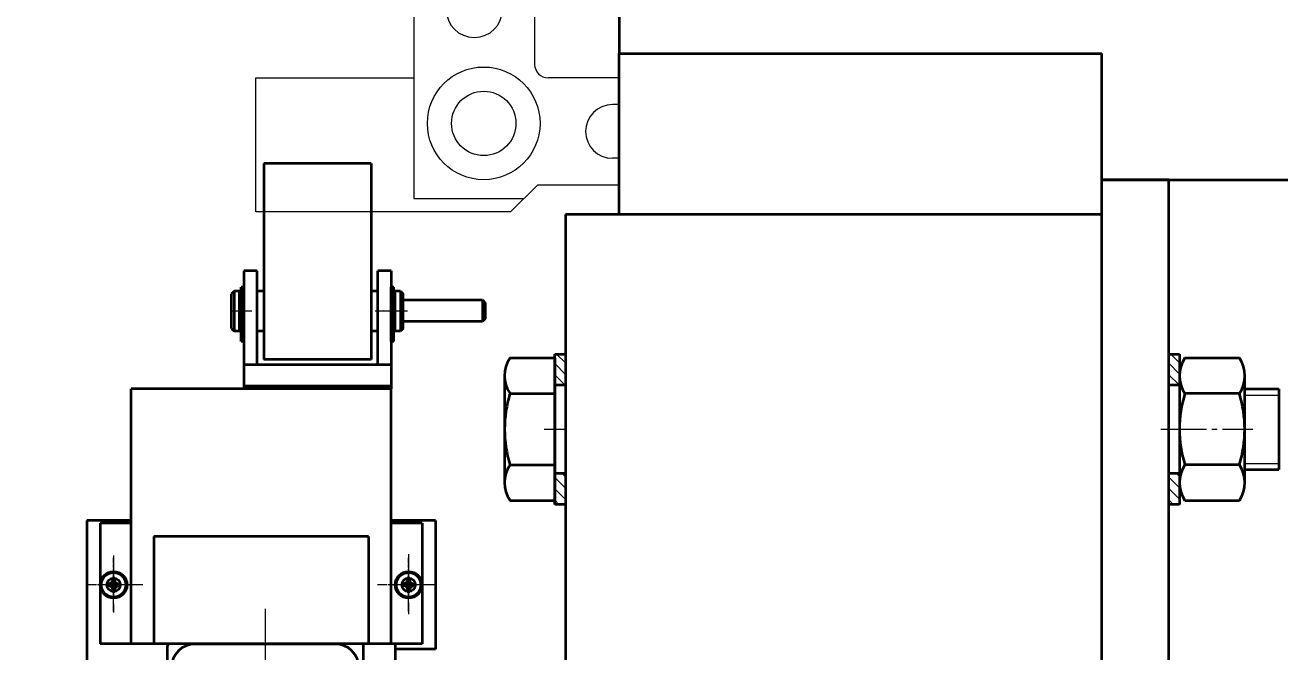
# Model space of a CAD drawing. Header units: millimetres. Extents: x -17820 to 17820, y -12600 to 12600.
# Drawn here: x 6433 to 6901, y 5849.9 to 6083.5 of the extents above; entities that cross this region are included whole.
import ezdxf

# ---------------------------------------------------------------- set-up
doc = ezdxf.new("R2010")
doc.units = ezdxf.units.MM
doc.linetypes.add('点画线', pattern=[18, 12, -2, 2, -2])
doc.layers.get('0').update_dxf_attribs({"lineweight": 35})
for name, color, linetype, lineweight in [('EB0_1_1_1_1_1_1_1_1_1_1_1_1_1_1_1_1_1_1_1_1_1_1_1_1_1_1_1_1_1_1_1_1', 7, 'Continuous', 35), ('中心线层', 1, '点画线', 18), ('剖面线层', 4, 'Continuous', 18), ('尺寸线层', 3, 'Continuous', 18), ('细实线层', 2, 'Continuous', 18)]:
    doc.layers.add(name, color=color, linetype=linetype, lineweight=lineweight)
doc.styles.add('机械', font='isocp', dxfattribs={"width": 0.667, "bigfont": 'gbcbig.shx'})
doc.dimstyles.new('标准', dxfattribs={"dimscale": 60, "dimtxt": 4, "dimasz": 3, "dimexe": 1, "dimexo": 0, "dimgap": 0.76128, "dimtad": 1, "dimdec": 1, "dimdsep": 46, "dimtxsty": '机械', "dimblk": '_CAXARROW', "dimcen": 0, "dimdle": 4, "dimclrt": 2, "dimaunit": 1, "dimazin": 2, "dimtfac": 0.707107, "dimtdec": 3, "dimtmove": 0, "dimatfit": 3, "dimfxl": 0, "dimfrac": 2, "dimtolj": 1, "dimlwd": 18, "dimarcsym": 0})
pattern_1 = [(225, (0, 0), (2.1213, -2.1213), [])]
pattern_2 = [(225, (0, 0), (0.70711, -0.70711), [])]
pattern_3 = [(315, (0, 0), (2.12132, 2.12132), [])]

# ---------------------------------------------------------------- blocks, each defined once
blk = doc.blocks.new('*X54')
at = {"layer": 'EB0_1_1_1_1_1_1_1_1_1_1_1_1_1_1_1_1_1_1_1_1_1_1_1_1_1_1_1_1_1_1_1_1', "linetype": 'Continuous', "lineweight": 18}
h = blk.add_hatch(dxfattribs=at)
h.set_pattern_fill('无图案', color=256, scale=3, angle=225, style=0, pattern_type=0)
h.set_pattern_definition(pattern_1)
edge = h.paths.add_edge_path(flags=0)
edge.add_line((-1, 6.9), (0, 6.9))
edge.add_line((-1, 8.9), (-1, 6.9))
edge.add_line((0, 8.9), (-1, 8.9))
edge.add_line((0, 6.9), (0, 8.9))
at = {"layer": '剖面线层', "linetype": 'Continuous', "lineweight": 18}
h = blk.add_hatch(dxfattribs=at)
h.set_pattern_fill('无图案', color=256, angle=225, style=0, pattern_type=0)
h.set_pattern_definition(pattern_2)
edge = h.paths.add_edge_path(flags=0)
edge.add_line((-1, 6.9), (0, 6.9))
edge.add_line((-1, 8.9), (-1, 6.9))
edge.add_line((0, 8.9), (-1, 8.9))
edge.add_line((0, 6.9), (0, 8.9))
at = {"layer": 'EB0_1_1_1_1_1_1_1_1_1_1_1_1_1_1_1_1_1_1_1_1_1_1_1_1_1_1_1_1_1_1_1_1', "linetype": 'Continuous', "lineweight": 35}
for p, q in [((0, 8.9), (-1, 8.9)), ((-1, -11.35), (-1, 8.9)), ((0, 6.9), (-1, 6.9)), ((0, -11.35), (0, 8.9)), ((0, -6.8), (-1, -6.8)), ((0, -11.35), (-1, -11.35))]:
    blk.add_line(p, q, dxfattribs=at)
at = {"layer": '中心线层'}
blk.add_line((3, 0), (-4, 0), dxfattribs=at)
blk = doc.blocks.new('*X55')
at = {"layer": 'EB0_1_1_1_1_1_1_1_1_1_1_1_1_1_1_1_1_1_1_1_1_1_1_1_1_1_1_1_1_1_1_1_1', "linetype": 'Continuous', "lineweight": 18}
h = blk.add_hatch(dxfattribs=at)
h.set_pattern_fill('无图案', color=256, scale=3, angle=225, style=0, pattern_type=0)
h.set_pattern_definition(pattern_1)
edge = h.paths.add_edge_path(flags=0)
edge.add_line((-1, 6.9), (0, 6.9))
edge.add_line((-1, 8.9), (-1, 6.9))
edge.add_line((0, 8.9), (-1, 8.9))
edge.add_line((0, 6.9), (0, 8.9))
at = {"layer": '剖面线层', "linetype": 'Continuous', "lineweight": 18}
h = blk.add_hatch(dxfattribs=at)
h.set_pattern_fill('无图案', color=256, angle=225, style=0, pattern_type=0)
h.set_pattern_definition(pattern_2)
edge = h.paths.add_edge_path(flags=0)
edge.add_line((-1, 6.9), (0, 6.9))
edge.add_line((-1, 8.9), (-1, 6.9))
edge.add_line((0, 8.9), (-1, 8.9))
edge.add_line((0, 6.9), (0, 8.9))
at = {"layer": 'EB0_1_1_1_1_1_1_1_1_1_1_1_1_1_1_1_1_1_1_1_1_1_1_1_1_1_1_1_1_1_1_1_1', "linetype": 'Continuous', "lineweight": 35}
for p, q in [((0, 8.9), (-1, 8.9)), ((-1, -11.35), (-1, 8.9)), ((0, 6.9), (-1, 6.9)), ((0, -11.35), (0, 8.9)), ((0, -6.8), (-1, -6.8)), ((0, -11.35), (-1, -11.35))]:
    blk.add_line(p, q, dxfattribs=at)
at = {"layer": '中心线层'}
blk.add_line((3, 0), (-4, 0), dxfattribs=at)
blk = doc.blocks.new('*X56')
at = {"layer": 'EB0_1_1_1_1_1_1_1_1_1_1_1_1_1_1_1_1_1_1_1_1_1_1_1_1_1_1_1_1_1_1_1_1'}
for radius in [5, 2.75]:
    blk.add_circle((0, 0), radius, dxfattribs=at)
at = {"layer": '中心线层', "color": 1, "linetype": '点画线', "lineweight": 18}
for p, q in [((0, -10), (0, 10)), ((10, 0), (-10, 0))]:
    blk.add_line(p, q, dxfattribs=at)
blk = doc.blocks.new('*X57')
at = {"layer": 'EB0_1_1_1_1_1_1_1_1_1_1_1_1_1_1_1_1_1_1_1_1_1_1_1_1_1_1_1_1_1_1_1_1'}
for p, q in [((-2.69, 0.53), (-0.8, 0.13)), ((-2.45, 0.48), (-2.45, -0.48)), ((-0.78, 0.78), (-1.72, 0.34)), ((-0.13, 0.8), (-0.8, 0.13)), ((-0.8, 0.13), (-0.8, -0.13)), ((-0.78, 0.78), (-0.34, 1.72)), ((-0.46, 0.46), (-0.78, 0.78)), ((-0.53, 2.69), (-0.13, 0.8)), ((0.48, 2.45), (-0.48, 2.45)), ((0.13, 0.8), (-0.13, 0.8)), ((0.53, 2.69), (0.13, 0.8)), ((0.8, 0.13), (0.13, 0.8)), ((0.78, 0.78), (0.34, 1.72)), ((0.78, 0.78), (0.46, 0.46)), ((0.78, 0.78), (1.72, 0.34)), ((2.69, 0.53), (0.8, 0.13)), ((0.8, -0.13), (0.8, 0.13)), ((2.45, 0.48), (2.45, -0.48)), ((-2.69, -0.53), (-0.8, -0.13)), ((-0.78, -0.78), (-1.72, -0.34)), ((-0.13, -0.8), (-0.8, -0.13)), ((-0.46, -0.46), (-0.78, -0.78)), ((-0.78, -0.78), (-0.34, -1.72)), ((-0.53, -2.69), (-0.13, -0.8)), ((-0.48, -2.45), (0.48, -2.45)), ((-0.13, -0.8), (0.13, -0.8)), ((0.13, -0.8), (0.8, -0.13)), ((0.53, -2.69), (0.13, -0.8)), ((0.78, -0.78), (0.34, -1.72)), ((0.46, -0.46), (0.78, -0.78)), ((0.78, -0.78), (1.72, -0.34)), ((2.69, -0.53), (0.8, -0.13))]:
    blk.add_line(p, q, dxfattribs=at)
blk.add_circle((0, 0), 4.57, dxfattribs=at)
at = {"layer": '中心线层'}
for p, q in [((0, -7.57), (0, 7.57)), ((7.57, 0), (-7.57, 0))]:
    blk.add_line(p, q, dxfattribs=at)
blk = doc.blocks.new('*X58')
at = {"layer": 'EB0_1_1_1_1_1_1_1_1_1_1_1_1_1_1_1_1_1_1_1_1_1_1_1_1_1_1_1_1_1_1_1_1'}
for radius in [5, 2.75]:
    blk.add_circle((0, 0), radius, dxfattribs=at)
at = {"layer": '中心线层', "color": 1, "linetype": '点画线', "lineweight": 18}
for p, q in [((0, -10), (0, 10)), ((10, 0), (-10, 0))]:
    blk.add_line(p, q, dxfattribs=at)
blk = doc.blocks.new('*X59')
at = {"layer": 'EB0_1_1_1_1_1_1_1_1_1_1_1_1_1_1_1_1_1_1_1_1_1_1_1_1_1_1_1_1_1_1_1_1'}
for p, q in [((-2.69, 0.53), (-0.8, 0.13)), ((-2.45, 0.48), (-2.45, -0.48)), ((-0.78, 0.78), (-1.72, 0.34)), ((-0.13, 0.8), (-0.8, 0.13)), ((-0.8, 0.13), (-0.8, -0.13)), ((-0.78, 0.78), (-0.34, 1.71)), ((-0.46, 0.46), (-0.78, 0.78)), ((-0.53, 2.69), (-0.13, 0.8)), ((0.48, 2.45), (-0.48, 2.45)), ((0.13, 0.8), (-0.13, 0.8)), ((0.53, 2.69), (0.13, 0.8)), ((0.8, 0.13), (0.13, 0.8)), ((0.78, 0.78), (0.34, 1.71)), ((0.78, 0.78), (0.46, 0.46)), ((0.78, 0.78), (1.71, 0.34)), ((2.69, 0.53), (0.8, 0.13)), ((0.8, -0.13), (0.8, 0.13)), ((2.45, 0.48), (2.45, -0.48)), ((-2.69, -0.53), (-0.8, -0.13)), ((-0.78, -0.78), (-1.72, -0.34)), ((-0.13, -0.8), (-0.8, -0.13)), ((-0.46, -0.46), (-0.78, -0.78)), ((-0.78, -0.78), (-0.34, -1.72)), ((-0.53, -2.69), (-0.13, -0.8)), ((-0.48, -2.45), (0.48, -2.45)), ((-0.13, -0.8), (0.13, -0.8)), ((0.13, -0.8), (0.8, -0.13)), ((0.53, -2.69), (0.13, -0.8)), ((0.78, -0.78), (0.34, -1.72)), ((0.46, -0.46), (0.78, -0.78)), ((0.78, -0.78), (1.71, -0.34)), ((2.69, -0.53), (0.8, -0.13))]:
    blk.add_line(p, q, dxfattribs=at)
blk.add_circle((0, 0), 4.57, dxfattribs=at)
at = {"layer": '中心线层'}
for p, q in [((0, -7.57), (0, 7.57)), ((7.57, 0), (-7.57, 0))]:
    blk.add_line(p, q, dxfattribs=at)
blk = doc.blocks.new('*X63')
at = {"layer": '剖面线层', "linetype": 'Continuous', "lineweight": 18}
h = blk.add_hatch(dxfattribs=at)
h.set_pattern_fill('无图案', color=256, scale=3, angle=315, style=0, pattern_type=0)
h.set_pattern_definition(pattern_3)
edge = h.paths.add_edge_path(flags=0)
edge.add_line((0, 16.5), (0, 28))
edge.add_line((4, 16.5), (0, 16.5))
edge.add_line((4, 28), (4, 16.5))
edge.add_line((0, 28), (4, 28))
h = blk.add_hatch(dxfattribs=at)
h.set_pattern_fill('无图案', color=256, scale=3, angle=315, style=0, pattern_type=0)
h.set_pattern_definition(pattern_3)
edge = h.paths.add_edge_path(flags=0)
edge.add_line((0, -28), (0, -16.5))
edge.add_line((4, -28), (0, -28))
edge.add_line((4, -16.5), (4, -28))
edge.add_line((0, -16.5), (4, -16.5))
at = {"layer": 'EB0_1_1_1_1_1_1_1_1_1_1_1_1_1_1_1_1_1_1_1_1_1_1_1_1_1_1_1_1_1_1_1_1'}
for p, q in [((0, -28), (0, 28)), ((0, 28), (4, 28)), ((4, 28), (4, -28)), ((0, 16.5), (4, 16.5)), ((4, -16.5), (0, -16.5)), ((4, -28), (0, -28))]:
    blk.add_line(p, q, dxfattribs=at)
at = {"layer": '中心线层', "color": 1, "linetype": '点画线', "lineweight": 18}
blk.add_line((-3, 0), (7, 0), dxfattribs=at)
blk = doc.blocks.new('*X65')
at = {"layer": 'EB0_1_1_1_1_1_1_1_1_1_1_1_1_1_1_1_1_1_1_1_1_1_1_1_1_1_1_1_1_1_1_1_1'}
for p, q in [((2, 26.56), (22.3, 26.56)), ((0, -19.92), (0, 19.92)), ((24.3, -19.92), (24.3, 19.92)), ((22.3, 13.28), (2, 13.28)), ((22.3, -13.28), (2, -13.28)), ((2, -26.56), (22.3, -26.56))]:
    blk.add_line(p, q, dxfattribs=at)
for centre, radius, start, end in [((12, 19.92), 12, 146.4113, 213.5887), ((12.3, 19.92), 12, 326.4113, 33.5887), ((45, 0), 45, 162.8371, 197.1629), ((-20.7, 0), 45, 342.8371, 17.1629), ((12, -19.92), 12, 146.4113, 213.5887), ((12.3, -19.92), 12, 326.4113, 33.5887)]:
    blk.add_arc(centre, radius, start, end, dxfattribs=at)
at = {"layer": '中心线层', "linetype": '点画线', "lineweight": 18}
blk.add_line((-2, 0), (27.3, 0), dxfattribs=at)
blk = doc.blocks.new('*X66')
at = {"layer": '剖面线层', "linetype": 'Continuous', "lineweight": 18}
h = blk.add_hatch(dxfattribs=at)
h.set_pattern_fill('无图案', color=256, scale=3, angle=315, style=0, pattern_type=0)
h.set_pattern_definition(pattern_3)
edge = h.paths.add_edge_path(flags=0)
edge.add_line((0, 16.5), (0, 28))
edge.add_line((4, 16.5), (0, 16.5))
edge.add_line((4, 28), (4, 16.5))
edge.add_line((0, 28), (4, 28))
h = blk.add_hatch(dxfattribs=at)
h.set_pattern_fill('无图案', color=256, scale=3, angle=315, style=0, pattern_type=0)
h.set_pattern_definition(pattern_3)
edge = h.paths.add_edge_path(flags=0)
edge.add_line((0, -28), (0, -16.5))
edge.add_line((4, -28), (0, -28))
edge.add_line((4, -16.5), (4, -28))
edge.add_line((0, -16.5), (4, -16.5))
at = {"layer": 'EB0_1_1_1_1_1_1_1_1_1_1_1_1_1_1_1_1_1_1_1_1_1_1_1_1_1_1_1_1_1_1_1_1'}
for p, q in [((0, -28), (0, 28)), ((0, 28), (4, 28)), ((4, 28), (4, -28)), ((0, 16.5), (4, 16.5)), ((4, -16.5), (0, -16.5)), ((4, -28), (0, -28))]:
    blk.add_line(p, q, dxfattribs=at)
at = {"layer": '中心线层', "color": 1, "linetype": '点画线', "lineweight": 18}
blk.add_line((-3, 0), (7, 0), dxfattribs=at)
blk = doc.blocks.new('*X69')
at = {"layer": 'EB0_1_1_1_1_1_1_1_1_1_1_1_1_1_1_1_1_1_1_1_1_1_1_1_1_1_1_1_1_1_1_1_1'}
for p, q in [((-219, 412), (-39, 412)), ((-219, 352), (-219, 412)), ((-39, -168), (-39, 412)), ((-39, 352), (-239, 352)), ((-239, -108), (-39, -108)), ((-219, -168), (-219, -108)), ((-219, -168), (-39, -168))]:
    blk.add_line(p, q, dxfattribs=at)
at = {"layer": 'EB0_1_1_1_1_1_1_1_1_1_1_1_1_1_1_1_1_1_1_1_1_1_1_1_1_1_1_1_1_1_1_1_1', "linetype": 'Continuous', "lineweight": 35}
blk.add_line((-239, 352), (-239, -108), dxfattribs=at)
blk = doc.blocks.new('*X88')
at = {"layer": 'EB0_1_1_1_1_1_1_1_1_1_1_1_1_1_1_1_1_1_1_1_1_1_1_1_1_1_1_1_1_1_1_1_1'}
for p, q in [((0, 36.5), (0, -36.5)), ((40, 36.5), (0, 36.5)), ((40, 36.5), (40, -36.5)), ((40, -36.5), (0, -36.5))]:
    blk.add_line(p, q, dxfattribs=at)
blk = doc.blocks.new('*X89')
at = {"layer": '细实线层', "color": 6, "linetype": 'Continuous', "lineweight": 18}
for p, q in [((67.63, -112.92), (67.63, 41.71)), ((95.63, 41.71), (67.63, 41.71)), ((82.63, 5.71), (95.63, 5.71)), ((77.63, -11.32), (77.63, 0.71)), ((67.63, -8.29), (-198.37, -126.29)), ((77.63, -11.32), (77.63, -194.29)), ((30.43, -35.73), (-183.4, -130.59)), ((38.54, -54.02), (-162.4, -143.16)), ((49.6, -60.05), (-150.4, -148.77)), ((56.63, -161.29), (56.63, -64.62)), ((67.63, -194.29), (67.63, -112.92)), ((77.63, -150.29), (77.63, -114.85)), ((-198.37, -126.29), (-198.37, -271.29)), ((-186.37, -135.16), (-186.37, -200.79)), ((67.63, -138.29), (67.63, -194.29)), ((77.63, -138.29), (77.63, -150.29)), ((-165.37, -147.73), (-165.37, -200.79)), ((-153.37, -153.34), (-153.37, -221.29)), ((51.63, -166.29), (-45.37, -166.29)), ((-50.37, -171.29), (-50.37, -194.29)), ((40.63, -176.29), (-33.37, -176.29)), ((-38.37, -181.29), (-38.37, -194.29)), ((77.63, -194.29), (77.63, -186.29)), ((-257.37, -226.29), (-198.37, -226.29)), ((-257.37, -276.29), (-257.37, -226.29)), ((-121.87, -226.29), (-148.37, -226.29)), ((-121.87, -236.29), (-124.37, -236.29)), ((-121.87, -256.29), (-124.37, -256.29)), ((-152.37, -266.29), (-162.37, -276.29)), ((-121.87, -266.29), (-152.37, -266.29)), ((-198.37, -271.29), (-157.37, -271.29)), ((-223.87, -276.29), (-257.37, -276.29)), ((-162.37, -276.29), (-223.87, -276.29))]:
    blk.add_line(p, q, dxfattribs=at)
for radius in [21, 12]:
    blk.add_circle((-172.37, -243.29), radius, dxfattribs=at)
for centre, radius, start, end in [((82.63, 0.71), 5, 90, 180), ((34.49, -44.87), 10, 293.9225, 113.9225), ((51.63, -64.62), 5, 0, 113.9225), ((-181.37, -135.16), 5, 113.9225, 180), ((-160.37, -147.73), 5, 113.9225, 180), ((-148.37, -153.34), 5, 113.9225, 180), ((51.63, -161.29), 5, 270, 0), ((-45.37, -171.29), 5, 90, 180), ((-33.37, -181.29), 5, 90, 180), ((40.63, -186.29), 10, 306.8698, 90), ((-175.87, -200.79), 10.5, 180, 360), ((-148.37, -221.29), 5, 180, 270), ((-124.37, -246.29), 10, 90, 270)]:
    blk.add_arc(centre, radius, start, end, dxfattribs=at)
blk = doc.blocks.new('*X186')
at = {"layer": '尺寸线层', "linetype": 'Continuous', "lineweight": 18}
for points in [[(11014.34, 9122.92), (10991.84, 8942.92), (11036.84, 8942.92)], [(11014.34, 4347.92), (10991.84, 4527.92), (11036.84, 4527.92)]]:
    blk.add_hatch(color=0, dxfattribs=at).paths.add_polyline_path(points, flags=0)
at = {"layer": '尺寸线层', "color": 0, "linetype": 'Continuous'}
for p, q in [((6587.04, 9122.92), (11074.34, 9122.92)), ((8682.04, 4347.92), (11074.34, 4347.92))]:
    blk.add_line(p, q, dxfattribs=at)
at = {"layer": '尺寸线层', "color": 0, "linetype": 'Continuous', "lineweight": 18}
blk.add_line((11014.34, 4347.92), (11014.34, 9122.92), dxfattribs=at)
at = {"layer": '尺寸线层', "color": 2, "insert": (10848.66, 6735.42), "char_height": 240, "width": 919.3166, "attachment_point": 5, "rotation": 90, "line_spacing_factor": 0.939812, "style": '机械'}
blk.add_mtext('\\T1.1;4775', dxfattribs=at)
blk = doc.blocks.new('_CAXARROW')
blk.add_hatch(color=2).paths.add_polyline_path([(0, 0), (-1, 0.125), (-1, -0.125)], flags=0)
blk = doc.blocks.new('*X189')
at = {"layer": '尺寸线层', "linetype": 'Continuous', "lineweight": 18}
for points in [[(6583.04, 5589.97), (6763.04, 5567.47), (6763.04, 5612.47)], [(7637.04, 5589.97), (7457.04, 5567.47), (7457.04, 5612.47)]]:
    blk.add_hatch(color=0, dxfattribs=at).paths.add_polyline_path(points, flags=0)
at = {"layer": '尺寸线层', "color": 0, "linetype": 'Continuous'}
for p, q in [((6583.04, 5205.92), (6583.04, 5649.97)), ((7637.04, 5591.42), (7637.04, 5529.97))]:
    blk.add_line(p, q, dxfattribs=at)
at = {"layer": '尺寸线层', "color": 0, "linetype": 'Continuous', "lineweight": 18}
blk.add_line((7637.04, 5589.97), (6583.04, 5589.97), dxfattribs=at)
at = {"layer": '尺寸线层', "color": 2, "insert": (7110.04, 5755.65), "char_height": 240, "width": 850.7109, "attachment_point": 5, "line_spacing_factor": 0.939812, "style": '机械'}
blk.add_mtext('\\T1.1;1050', dxfattribs=at)
blk = doc.blocks.new('*X203')
at = {"layer": '尺寸线层', "linetype": 'Continuous', "lineweight": 18}
for points in [[(6075.54, 9740.27), (6255.54, 9717.77), (6255.54, 9762.77)], [(9180.54, 9740.27), (9000.54, 9717.77), (9000.54, 9762.77)]]:
    blk.add_hatch(color=0, dxfattribs=at).paths.add_polyline_path(points, flags=0)
at = {"layer": '尺寸线层', "color": 0, "linetype": 'Continuous'}
for p, q in [((6075.54, 5567.92), (6075.54, 9800.27)), ((9180.54, 6254.42), (9180.54, 9800.27))]:
    blk.add_line(p, q, dxfattribs=at)
at = {"layer": '尺寸线层', "color": 0, "linetype": 'Continuous', "lineweight": 18}
blk.add_line((9180.54, 9740.27), (6075.54, 9740.27), dxfattribs=at)
at = {"layer": '尺寸线层', "color": 2, "insert": (7628.04, 9905.95), "char_height": 240, "width": 827.8423, "attachment_point": 5, "line_spacing_factor": 0.939812, "style": '机械'}
blk.add_mtext('\\T1.1;3105', dxfattribs=at)

msp = doc.modelspace()

# ---------------------------------------------------------------- linework, layer by layer
at = {"layer": 'EB0_1_1_1_1_1_1_1_1_1_1_1_1_1_1_1_1_1_1_1_1_1_1_1_1_1_1_1_1_1_1_1_1'}
for p, q in [((6654.54, 6095.92), (6654.54, 6013.92)), ((6654.54, 6025.92), (8619.54, 6025.92)), ((6794.54, 6025.92), (6794.54, 6013.92)), ((6859.54, 6025.92), (6834.54, 6025.92)), ((6834.54, 5539.92), (6834.54, 6025.92)), ((6859.54, 5539.92), (6859.54, 6025.92)), ((6654.54, 6013.92), (6794.54, 6013.92)), ((6519.54, 5991.92), (6514.54, 5991.92)), ((6519.54, 5956.92), (6519.54, 5991.92)), ((6569.54, 5991.92), (6564.54, 5991.92)), ((6564.54, 5956.92), (6564.54, 5991.92)), ((6511.04, 5984.42), (6510.04, 5983.42)), ((6510.04, 5970.42), (6510.04, 5983.42)), ((6511.04, 5984.42), (6511.04, 5969.42)), ((6522.04, 5984.42), (6519.54, 5984.42)), ((6564.54, 5984.42), (6562.04, 5984.42)), ((6571.04, 5983.42), (6569.54, 5983.42)), ((6573.04, 5984.42), (6571.04, 5984.42)), ((6573.04, 5984.42), (6574.04, 5983.42)), ((6573.04, 5984.42), (6573.04, 5969.42)), ((6574.04, 5970.42), (6574.04, 5983.42)), ((6574.04, 5981.09), (6603.54, 5981.09)), ((6603.54, 5981.09), (6603.54, 5973.09)), ((6603.54, 5981.09), (6604.54, 5980.09)), ((6604.54, 5980.09), (6604.54, 5974.09)), ((6603.54, 5973.09), (6574.04, 5973.09)), ((6604.54, 5974.09), (6603.54, 5973.09)), ((6510.04, 5970.42), (6511.04, 5969.42)), ((6522.04, 5969.42), (6519.54, 5969.42)), ((6564.54, 5969.42), (6562.04, 5969.42)), ((6574.04, 5970.42), (6573.04, 5969.42)), ((6569.54, 5956.92), (6514.54, 5956.92)), ((6611.84, 5952.84), (6611.84, 5913)), ((6472.54, 5852.92), (6472.54, 5947.92)), ((6569.54, 5947.92), (6472.54, 5947.92)), ((6569.54, 5948.92), (6514.54, 5948.92)), ((6569.54, 5852.92), (6569.54, 5947.92)), ((6859.54, 5947.92), (6900.54, 5947.92)), ((6900.54, 5947.92), (6900.54, 5917.92)), ((6859.54, 5917.92), (6900.54, 5917.92)), ((6472.54, 5898.92), (6456.04, 5898.92)), ((6456.04, 5898.92), (6456.04, 5748.92)), ((6472.54, 5897.92), (6461.04, 5897.92)), ((6586.04, 5898.92), (6569.54, 5898.92)), ((6581.04, 5897.92), (6569.54, 5897.92)), ((6571.04, 5898.92), (6571.04, 5897.92)), ((6586.04, 5898.92), (6586.04, 5850.92)), ((6481.04, 5892.92), (6481.04, 5852.92)), ((6561.04, 5892.92), (6481.04, 5892.92)), ((6561.04, 5892.92), (6561.04, 5852.92)), ((6581.04, 5852.92), (6461.04, 5852.92)), ((6486.04, 5851.92), (6486.04, 5800.92)), ((6559.04, 5852.92), (6487.04, 5852.92)), ((6559.04, 5852.92), (6559.04, 5843.92)), ((6571.04, 5852.92), (6571.04, 5843.92)), ((6586.04, 5850.92), (6571.04, 5850.92))]:
    msp.add_line(p, q, dxfattribs=at)
at = {"layer": 'EB0_1_1_1_1_1_1_1_1_1_1_1_1_1_1_1_1_1_1_1_1_1_1_1_1_1_1_1_1_1_1_1_1', "linetype": 'Continuous', "lineweight": 35}
for p, q in [((6495.54, 5852.92), (6549.54, 5852.92)), ((6496.54, 5852.92), (6548.54, 5852.92))]:
    msp.add_line(p, q, dxfattribs=at)
at = {"layer": 'EB0_1_1_1_1_1_1_1_1_1_1_1_1_1_1_1_1_1_1_1_1_1_1_1_1_1_1_1_1_1_1_1_1'}
for centre, radius, start, end in [((6623.85, 5952.84), 12, 146.4113, 213.5887), ((6656.84, 5932.92), 45, 162.8371, 197.1629), ((6623.85, 5913), 12, 146.4113, 213.5887), ((6487.04, 5851.92), 1, 90, 180)]:
    msp.add_arc(centre, radius, start, end, dxfattribs=at)
at = {"layer": 'EB0_1_1_1_1_1_1_1_1_1_1_1_1_1_1_1_1_1_1_1_1_1_1_1_1_1_1_1_1_1_1_1_1', "linetype": 'Continuous', "lineweight": 35}
for centre, start, end in [((6496.54, 5843.92), 90, 180), ((6548.54, 5843.92), 0, 90)]:
    msp.add_arc(centre, 9, start, end, dxfattribs=at)
at = {"layer": '中心线层', "linetype": '点画线', "lineweight": 18}
for p, q in [((6626.54, 5932.92), (6637.54, 5932.92)), ((6522.54, 5865.91), (6522.54, 5790.42)), ((6522.54, 5855.04), (6522.54, 5677.48)), ((6522.54, 5855.04), (6522.54, 5677.48))]:
    msp.add_line(p, q, dxfattribs=at)
at = {"layer": '细实线层'}
for p, q in [((6859.54, 5945.67), (6900.54, 5945.67)), ((6859.54, 5920.17), (6900.54, 5920.17))]:
    msp.add_line(p, q, dxfattribs=at)

# ---------------------------------------------------------------- wipeouts: each hides what was drawn before it
msp.add_wipeout([(6513.54, 5970.12), (6513.54, 5965.57), (6513.54, 5965.57), (6514.54, 5965.57), (6514.54, 5965.57), (6514.54, 5970.12), (6514.54, 5970.12), (6514.54, 5976.92), (6514.54, 5976.92), (6514.54, 5983.82), (6514.54, 5983.82), (6514.54, 5985.82), (6514.54, 5985.82), (6513.54, 5985.82), (6513.54, 5985.82), (6513.54, 5983.82), (6513.54, 5983.82), (6513.54, 5976.92), (6513.54, 5976.92)]).dxf.layer = 'EB0_1_1_1_1_1_1_1_1_1_1_1_1_1_1_1_1_1_1_1_1_1_1_1_1_1_1_1_1_1_1_1_1'

# ---------------------------------------------------------------- next in the draw order: linework, layer by layer
at = {"layer": 'EB0_1_1_1_1_1_1_1_1_1_1_1_1_1_1_1_1_1_1_1_1_1_1_1_1_1_1_1_1_1_1_1_1'}
for p, q in [((6514.54, 5991.92), (6514.54, 5947.92)), ((6513.04, 5984.42), (6511.04, 5984.42)), ((6513.04, 5969.42), (6513.04, 5984.42)), ((6513.04, 5983.42), (6514.54, 5983.42)), ((6514.54, 5969.42), (6514.54, 5984.42)), ((6513.04, 5969.42), (6511.04, 5969.42)), ((6513.04, 5970.42), (6514.54, 5970.42))]:
    msp.add_line(p, q, dxfattribs=at)

# ---------------------------------------------------------------- next in the draw order: block references
msp.add_blockref('*X54', (6514.54, 5976.92), dxfattribs=at)

# ---------------------------------------------------------------- next in the draw order: wipeouts: each hides what was drawn before it
for points in [[(6569.54, 5970.12), (6569.54, 5965.57), (6569.54, 5965.57), (6570.54, 5965.57), (6570.54, 5965.57), (6570.54, 5970.12), (6570.54, 5970.12), (6570.54, 5976.92), (6570.54, 5976.92), (6570.54, 5983.82), (6570.54, 5983.82), (6570.54, 5985.82), (6570.54, 5985.82), (6569.54, 5985.82), (6569.54, 5985.82), (6569.54, 5983.82), (6569.54, 5983.82), (6569.54, 5976.92), (6569.54, 5976.92)], [(6461.04, 5874.92), (6461.05, 5874.66), (6461.07, 5874.4), (6461.11, 5874.14), (6461.15, 5873.88), (6461.22, 5873.63), (6461.29, 5873.37), (6461.38, 5873.13), (6461.48, 5872.89), (6461.59, 5872.65), (6461.71, 5872.42), (6461.85, 5872.2), (6462, 5871.98), (6462.16, 5871.77), (6462.33, 5871.57), (6462.51, 5871.38), (6462.7, 5871.2), (6462.9, 5871.03), (6463.11, 5870.87), (6463.32, 5870.73), (6463.54, 5870.59), (6463.77, 5870.46), (6464.01, 5870.35), (6464.25, 5870.25), (6464.5, 5870.16), (6464.75, 5870.09), (6465.01, 5870.03), (6465.26, 5869.98), (6465.52, 5869.95), (6465.78, 5869.93), (6466.04, 5869.92), (6466.04, 5869.92), (6466.31, 5869.93), (6466.57, 5869.95), (6466.83, 5869.98), (6467.08, 5870.03), (6467.34, 5870.09), (6467.59, 5870.16), (6467.84, 5870.25), (6468.08, 5870.35), (6468.31, 5870.46), (6468.54, 5870.59), (6468.77, 5870.73), (6468.98, 5870.87), (6469.19, 5871.03), (6469.39, 5871.2), (6469.58, 5871.38), (6469.76, 5871.57), (6469.93, 5871.77), (6470.09, 5871.98), (6470.24, 5872.2), (6470.38, 5872.42), (6470.5, 5872.65), (6470.61, 5872.89), (6470.71, 5873.13), (6470.8, 5873.37), (6470.87, 5873.63), (6470.94, 5873.88), (6470.98, 5874.14), (6471.02, 5874.4), (6471.04, 5874.66), (6471.04, 5874.92), (6471.04, 5874.92), (6471.04, 5875.18), (6471.02, 5875.44), (6470.98, 5875.7), (6470.94, 5875.96), (6470.87, 5876.21), (6470.8, 5876.46), (6470.71, 5876.71), (6470.61, 5876.95), (6470.5, 5877.19), (6470.38, 5877.42), (6470.24, 5877.64), (6470.09, 5877.86), (6469.93, 5878.07), (6469.76, 5878.27), (6469.58, 5878.46), (6469.39, 5878.64), (6469.19, 5878.81), (6468.98, 5878.96), (6468.77, 5879.11), (6468.54, 5879.25), (6468.31, 5879.37), (6468.08, 5879.49), (6467.84, 5879.59), (6467.59, 5879.67), (6467.34, 5879.75), (6467.08, 5879.81), (6466.83, 5879.86), (6466.57, 5879.89), (6466.31, 5879.91), (6466.04, 5879.92), (6466.04, 5879.92), (6465.78, 5879.91), (6465.52, 5879.89), (6465.26, 5879.86), (6465.01, 5879.81), (6464.75, 5879.75), (6464.5, 5879.67), (6464.25, 5879.59), (6464.01, 5879.49), (6463.77, 5879.37), (6463.54, 5879.25), (6463.32, 5879.11), (6463.11, 5878.96), (6462.9, 5878.81), (6462.7, 5878.64), (6462.51, 5878.46), (6462.33, 5878.27), (6462.16, 5878.07), (6462, 5877.86), (6461.85, 5877.64), (6461.71, 5877.42), (6461.59, 5877.19), (6461.48, 5876.95), (6461.38, 5876.71), (6461.29, 5876.46), (6461.22, 5876.21), (6461.15, 5875.96), (6461.11, 5875.7), (6461.07, 5875.44), (6461.05, 5875.18)], [(6571.04, 5874.92), (6571.05, 5874.66), (6571.07, 5874.4), (6571.11, 5874.14), (6571.15, 5873.88), (6571.22, 5873.63), (6571.29, 5873.37), (6571.38, 5873.13), (6571.48, 5872.89), (6571.59, 5872.65), (6571.71, 5872.42), (6571.85, 5872.2), (6572, 5871.98), (6572.16, 5871.77), (6572.33, 5871.57), (6572.51, 5871.38), (6572.7, 5871.2), (6572.9, 5871.03), (6573.11, 5870.87), (6573.32, 5870.73), (6573.54, 5870.59), (6573.77, 5870.46), (6574.01, 5870.35), (6574.25, 5870.25), (6574.5, 5870.16), (6574.75, 5870.09), (6575.01, 5870.03), (6575.26, 5869.98), (6575.52, 5869.95), (6575.78, 5869.93), (6576.04, 5869.92), (6576.04, 5869.92), (6576.31, 5869.93), (6576.57, 5869.95), (6576.83, 5869.98), (6577.08, 5870.03), (6577.34, 5870.09), (6577.59, 5870.16), (6577.84, 5870.25), (6578.08, 5870.35), (6578.31, 5870.46), (6578.54, 5870.59), (6578.77, 5870.73), (6578.98, 5870.87), (6579.19, 5871.03), (6579.39, 5871.2), (6579.58, 5871.38), (6579.76, 5871.57), (6579.93, 5871.77), (6580.09, 5871.98), (6580.24, 5872.2), (6580.38, 5872.42), (6580.5, 5872.65), (6580.61, 5872.89), (6580.71, 5873.13), (6580.8, 5873.37), (6580.87, 5873.63), (6580.94, 5873.88), (6580.98, 5874.14), (6581.02, 5874.4), (6581.04, 5874.66), (6581.04, 5874.92), (6581.04, 5874.92), (6581.04, 5875.18), (6581.02, 5875.44), (6580.98, 5875.7), (6580.94, 5875.96), (6580.87, 5876.21), (6580.8, 5876.46), (6580.71, 5876.71), (6580.61, 5876.95), (6580.5, 5877.19), (6580.38, 5877.42), (6580.24, 5877.64), (6580.09, 5877.86), (6579.93, 5878.07), (6579.76, 5878.27), (6579.58, 5878.46), (6579.39, 5878.64), (6579.19, 5878.81), (6578.98, 5878.96), (6578.77, 5879.11), (6578.54, 5879.25), (6578.31, 5879.37), (6578.08, 5879.49), (6577.84, 5879.59), (6577.59, 5879.67), (6577.34, 5879.75), (6577.08, 5879.81), (6576.83, 5879.86), (6576.57, 5879.89), (6576.31, 5879.91), (6576.04, 5879.92), (6576.04, 5879.92), (6575.78, 5879.91), (6575.52, 5879.89), (6575.26, 5879.86), (6575.01, 5879.81), (6574.75, 5879.75), (6574.5, 5879.67), (6574.25, 5879.59), (6574.01, 5879.49), (6573.77, 5879.37), (6573.54, 5879.25), (6573.32, 5879.11), (6573.11, 5878.96), (6572.9, 5878.81), (6572.7, 5878.64), (6572.51, 5878.46), (6572.33, 5878.27), (6572.16, 5878.07), (6572, 5877.86), (6571.85, 5877.64), (6571.71, 5877.42), (6571.59, 5877.19), (6571.48, 5876.95), (6571.38, 5876.71), (6571.29, 5876.46), (6571.22, 5876.21), (6571.15, 5875.96), (6571.11, 5875.7), (6571.07, 5875.44), (6571.05, 5875.18)]]:
    msp.add_wipeout(points).dxf.layer = 'EB0_1_1_1_1_1_1_1_1_1_1_1_1_1_1_1_1_1_1_1_1_1_1_1_1_1_1_1_1_1_1_1_1'
at = {"linetype": 'Continuous', "lineweight": 35}
for points in [[(6634.54, 5932.92), (6634.54, 5916.42), (6634.54, 5916.42), (6634.54, 5904.92), (6634.54, 5904.92), (6630.54, 5904.92), (6630.54, 5904.92), (6630.54, 5916.42), (6630.54, 5916.42), (6630.54, 5932.92), (6630.54, 5932.92), (6630.54, 5949.42), (6630.54, 5949.42), (6630.54, 5960.92), (6630.54, 5960.92), (6634.54, 5960.92), (6634.54, 5960.92), (6634.54, 5949.42), (6634.54, 5949.42)], [(6887.84, 5932.92), (6887.84, 5913), (6885.84, 5906.36), (6885.97, 5906.56), (6886.09, 5906.76), (6886.21, 5906.96), (6886.33, 5907.16), (6886.44, 5907.37), (6886.55, 5907.57), (6886.65, 5907.78), (6886.75, 5908), (6886.85, 5908.21), (6886.94, 5908.43), (6887.03, 5908.64), (6887.11, 5908.86), (6887.19, 5909.09), (6887.26, 5909.31), (6887.33, 5909.53), (6887.4, 5909.76), (6887.46, 5909.98), (6887.52, 5910.21), (6887.57, 5910.44), (6887.62, 5910.67), (6887.66, 5910.9), (6887.7, 5911.13), (6887.73, 5911.36), (6887.76, 5911.6), (6887.79, 5911.83), (6887.81, 5912.06), (6887.82, 5912.3), (6887.84, 5912.53), (6887.84, 5912.76), (6887.84, 5913), (6885.84, 5906.36), (6865.55, 5906.36), (6863.54, 5913), (6863.55, 5912.76), (6863.55, 5912.53), (6863.57, 5912.3), (6863.58, 5912.06), (6863.6, 5911.83), (6863.63, 5911.6), (6863.66, 5911.36), (6863.69, 5911.13), (6863.73, 5910.9), (6863.77, 5910.67), (6863.82, 5910.44), (6863.87, 5910.21), (6863.93, 5909.98), (6863.99, 5909.76), (6864.06, 5909.53), (6864.13, 5909.31), (6864.2, 5909.09), (6864.28, 5908.86), (6864.36, 5908.64), (6864.45, 5908.43), (6864.54, 5908.21), (6864.64, 5908), (6864.74, 5907.78), (6864.84, 5907.57), (6864.95, 5907.37), (6865.06, 5907.16), (6865.18, 5906.96), (6865.3, 5906.76), (6865.42, 5906.56), (6865.55, 5906.36), (6863.54, 5913), (6863.54, 5932.92), (6863.54, 5932.92), (6863.54, 5952.84), (6865.55, 5959.48), (6865.42, 5959.28), (6865.3, 5959.08), (6865.18, 5958.88), (6865.06, 5958.67), (6864.95, 5958.47), (6864.84, 5958.26), (6864.74, 5958.05), (6864.64, 5957.84), (6864.54, 5957.62), (6864.45, 5957.41), (6864.36, 5957.19), (6864.28, 5956.97), (6864.2, 5956.75), (6864.13, 5956.53), (6864.06, 5956.3), (6863.99, 5956.08), (6863.93, 5955.85), (6863.87, 5955.62), (6863.82, 5955.4), (6863.77, 5955.17), (6863.73, 5954.94), (6863.69, 5954.7), (6863.66, 5954.47), (6863.63, 5954.24), (6863.6, 5954.01), (6863.58, 5953.77), (6863.57, 5953.54), (6863.55, 5953.31), (6863.55, 5953.07), (6863.54, 5952.84), (6865.55, 5959.48), (6885.84, 5959.48), (6887.84, 5952.84), (6887.84, 5953.07), (6887.84, 5953.31), (6887.82, 5953.54), (6887.81, 5953.77), (6887.79, 5954.01), (6887.76, 5954.24), (6887.73, 5954.47), (6887.7, 5954.7), (6887.66, 5954.94), (6887.62, 5955.17), (6887.57, 5955.4), (6887.52, 5955.62), (6887.46, 5955.85), (6887.4, 5956.08), (6887.33, 5956.3), (6887.26, 5956.53), (6887.19, 5956.75), (6887.11, 5956.97), (6887.03, 5957.19), (6886.94, 5957.41), (6886.85, 5957.62), (6886.75, 5957.84), (6886.65, 5958.05), (6886.55, 5958.26), (6886.44, 5958.47), (6886.33, 5958.67), (6886.21, 5958.88), (6886.09, 5959.08), (6885.97, 5959.28), (6885.84, 5959.48), (6887.84, 5952.84)]]:
    msp.add_wipeout(points, dxfattribs=at).dxf.layer = 'EB0_1_1_1_1_1_1_1_1_1_1_1_1_1_1_1_1_1_1_1_1_1_1_1_1_1_1_1_1_1_1_1_1'

# ---------------------------------------------------------------- next in the draw order: linework, layer by layer
at = {"layer": 'EB0_1_1_1_1_1_1_1_1_1_1_1_1_1_1_1_1_1_1_1_1_1_1_1_1_1_1_1_1_1_1_1_1'}
for p, q in [((6569.54, 5991.92), (6569.54, 5947.92)), ((6569.54, 5969.42), (6569.54, 5984.42)), ((6571.04, 5969.42), (6571.04, 5984.42)), ((6571.04, 5970.42), (6569.54, 5970.42)), ((6573.04, 5969.42), (6571.04, 5969.42)), ((6613.85, 5959.48), (6630.54, 5959.48)), ((6630.54, 5959.48), (6630.54, 5906.36)), ((6630.54, 5947.92), (6630.54, 5917.92)), ((6613.85, 5946.2), (6630.54, 5946.2)), ((6613.85, 5919.64), (6630.54, 5919.64)), ((6613.85, 5906.36), (6630.54, 5906.36))]:
    msp.add_line(p, q, dxfattribs=at)
at = {"layer": '中心线层'}
msp.add_line((6575.57, 5976.92), (6556.42, 5976.92), dxfattribs=at)

# ---------------------------------------------------------------- next in the draw order: block references
at = {"layer": 'EB0_1_1_1_1_1_1_1_1_1_1_1_1_1_1_1_1_1_1_1_1_1_1_1_1_1_1_1_1_1_1_1_1'}
for name, p in [('*X55', (6570.54, 5976.92)), ('*X58', (6466.04, 5874.92)), ('*X56', (6576.04, 5874.92))]:
    msp.add_blockref(name, p, dxfattribs=at)
at = {"layer": 'EB0_1_1_1_1_1_1_1_1_1_1_1_1_1_1_1_1_1_1_1_1_1_1_1_1_1_1_1_1_1_1_1_1', "linetype": 'Continuous', "lineweight": 35}
for name, p in [('*X63', (6630.54, 5932.92)), ('*X65', (6863.54, 5932.92))]:
    msp.add_blockref(name, p, dxfattribs=at)

# ---------------------------------------------------------------- next in the draw order: wipeouts: each hides what was drawn before it
for points in [[(6834.54, 5552.92), (6834.54, 5492.92), (6834.54, 5492.92), (6654.54, 5492.92), (6654.54, 5492.92), (6654.54, 5552.92), (6654.54, 5552.92), (6634.54, 5552.92), (6634.54, 5552.92), (6634.54, 6012.92), (6634.54, 6012.92), (6654.54, 6012.92), (6654.54, 6012.92), (6654.54, 6072.92), (6654.54, 6072.92), (6834.54, 6072.92), (6834.54, 6072.92), (6834.54, 6012.92), (6834.54, 6012.92)], [(6562.04, 5958.92), (6522.04, 5958.92), (6522.04, 5958.92), (6522.04, 6031.92), (6522.04, 6031.92), (6562.04, 6031.92), (6562.04, 6031.92)], [(6461.47, 5874.92), (6461.48, 5874.68), (6461.5, 5874.44), (6461.53, 5874.2), (6461.57, 5873.97), (6461.63, 5873.74), (6461.7, 5873.51), (6461.78, 5873.28), (6461.87, 5873.06), (6461.97, 5872.84), (6462.09, 5872.63), (6462.21, 5872.43), (6462.35, 5872.23), (6462.49, 5872.04), (6462.65, 5871.86), (6462.81, 5871.69), (6462.99, 5871.52), (6463.17, 5871.37), (6463.36, 5871.22), (6463.56, 5871.09), (6463.76, 5870.96), (6463.97, 5870.85), (6464.19, 5870.74), (6464.41, 5870.65), (6464.63, 5870.57), (6464.86, 5870.51), (6465.09, 5870.45), (6465.33, 5870.41), (6465.57, 5870.37), (6465.81, 5870.36), (6466.04, 5870.35), (6466.04, 5870.35), (6466.28, 5870.36), (6466.52, 5870.37), (6466.76, 5870.41), (6467, 5870.45), (6467.23, 5870.51), (6467.46, 5870.57), (6467.68, 5870.65), (6467.9, 5870.74), (6468.12, 5870.85), (6468.33, 5870.96), (6468.53, 5871.09), (6468.73, 5871.22), (6468.92, 5871.37), (6469.1, 5871.52), (6469.28, 5871.69), (6469.44, 5871.86), (6469.6, 5872.04), (6469.74, 5872.23), (6469.88, 5872.43), (6470, 5872.63), (6470.12, 5872.84), (6470.22, 5873.06), (6470.31, 5873.28), (6470.39, 5873.51), (6470.46, 5873.74), (6470.52, 5873.97), (6470.56, 5874.2), (6470.59, 5874.44), (6470.61, 5874.68), (6470.61, 5874.92), (6470.61, 5874.92), (6470.61, 5875.16), (6470.59, 5875.4), (6470.56, 5875.63), (6470.52, 5875.87), (6470.46, 5876.1), (6470.39, 5876.33), (6470.31, 5876.56), (6470.22, 5876.78), (6470.12, 5876.99), (6470, 5877.2), (6469.88, 5877.41), (6469.74, 5877.61), (6469.6, 5877.8), (6469.44, 5877.98), (6469.28, 5878.15), (6469.1, 5878.32), (6468.92, 5878.47), (6468.73, 5878.62), (6468.53, 5878.75), (6468.33, 5878.88), (6468.12, 5878.99), (6467.9, 5879.09), (6467.68, 5879.19), (6467.46, 5879.27), (6467.23, 5879.33), (6467, 5879.39), (6466.76, 5879.43), (6466.52, 5879.46), (6466.28, 5879.48), (6466.04, 5879.49), (6466.04, 5879.49), (6465.81, 5879.48), (6465.57, 5879.46), (6465.33, 5879.43), (6465.09, 5879.39), (6464.86, 5879.33), (6464.63, 5879.27), (6464.41, 5879.19), (6464.19, 5879.09), (6463.97, 5878.99), (6463.76, 5878.88), (6463.56, 5878.75), (6463.36, 5878.62), (6463.17, 5878.47), (6462.99, 5878.32), (6462.81, 5878.15), (6462.65, 5877.98), (6462.49, 5877.8), (6462.35, 5877.61), (6462.21, 5877.41), (6462.09, 5877.2), (6461.97, 5876.99), (6461.87, 5876.78), (6461.78, 5876.56), (6461.7, 5876.33), (6461.63, 5876.1), (6461.57, 5875.87), (6461.53, 5875.63), (6461.5, 5875.4), (6461.48, 5875.16)], [(6571.47, 5874.92), (6571.48, 5874.68), (6571.5, 5874.44), (6571.53, 5874.2), (6571.57, 5873.97), (6571.63, 5873.74), (6571.7, 5873.51), (6571.78, 5873.28), (6571.87, 5873.06), (6571.97, 5872.84), (6572.09, 5872.63), (6572.21, 5872.43), (6572.35, 5872.23), (6572.49, 5872.04), (6572.65, 5871.86), (6572.81, 5871.69), (6572.99, 5871.52), (6573.17, 5871.37), (6573.36, 5871.22), (6573.56, 5871.09), (6573.76, 5870.96), (6573.97, 5870.85), (6574.19, 5870.74), (6574.41, 5870.65), (6574.63, 5870.57), (6574.86, 5870.51), (6575.09, 5870.45), (6575.33, 5870.41), (6575.57, 5870.37), (6575.81, 5870.36), (6576.04, 5870.35), (6576.04, 5870.35), (6576.28, 5870.36), (6576.52, 5870.37), (6576.76, 5870.41), (6577, 5870.45), (6577.23, 5870.51), (6577.46, 5870.57), (6577.68, 5870.65), (6577.9, 5870.74), (6578.12, 5870.85), (6578.33, 5870.96), (6578.53, 5871.09), (6578.73, 5871.22), (6578.92, 5871.37), (6579.1, 5871.52), (6579.28, 5871.69), (6579.44, 5871.86), (6579.6, 5872.04), (6579.74, 5872.23), (6579.88, 5872.43), (6580, 5872.63), (6580.12, 5872.84), (6580.22, 5873.06), (6580.31, 5873.28), (6580.39, 5873.51), (6580.46, 5873.74), (6580.52, 5873.97), (6580.56, 5874.2), (6580.59, 5874.44), (6580.61, 5874.68), (6580.61, 5874.92), (6580.61, 5874.92), (6580.61, 5875.16), (6580.59, 5875.4), (6580.56, 5875.63), (6580.52, 5875.87), (6580.46, 5876.1), (6580.39, 5876.33), (6580.31, 5876.56), (6580.22, 5876.78), (6580.12, 5876.99), (6580, 5877.2), (6579.88, 5877.41), (6579.74, 5877.61), (6579.6, 5877.8), (6579.44, 5877.98), (6579.28, 5878.15), (6579.1, 5878.32), (6578.92, 5878.47), (6578.73, 5878.62), (6578.53, 5878.75), (6578.33, 5878.88), (6578.12, 5878.99), (6577.9, 5879.09), (6577.68, 5879.19), (6577.46, 5879.27), (6577.23, 5879.33), (6577, 5879.39), (6576.76, 5879.43), (6576.52, 5879.46), (6576.28, 5879.48), (6576.04, 5879.49), (6576.04, 5879.49), (6575.81, 5879.48), (6575.57, 5879.46), (6575.33, 5879.43), (6575.09, 5879.39), (6574.86, 5879.33), (6574.63, 5879.27), (6574.41, 5879.19), (6574.19, 5879.09), (6573.97, 5878.99), (6573.76, 5878.88), (6573.56, 5878.75), (6573.36, 5878.62), (6573.17, 5878.47), (6572.99, 5878.32), (6572.81, 5878.15), (6572.65, 5877.98), (6572.49, 5877.8), (6572.35, 5877.61), (6572.21, 5877.41), (6572.09, 5877.2), (6571.97, 5876.99), (6571.87, 5876.78), (6571.78, 5876.56), (6571.7, 5876.33), (6571.63, 5876.1), (6571.57, 5875.87), (6571.53, 5875.63), (6571.5, 5875.4), (6571.48, 5875.16)]]:
    msp.add_wipeout(points).dxf.layer = 'EB0_1_1_1_1_1_1_1_1_1_1_1_1_1_1_1_1_1_1_1_1_1_1_1_1_1_1_1_1_1_1_1_1'
at = {"linetype": 'Continuous', "lineweight": 35}
msp.add_wipeout([(6863.54, 5932.92), (6863.54, 5916.42), (6863.54, 5916.42), (6863.54, 5904.92), (6863.54, 5904.92), (6859.54, 5904.92), (6859.54, 5904.92), (6859.54, 5916.42), (6859.54, 5916.42), (6859.54, 5932.92), (6859.54, 5932.92), (6859.54, 5949.42), (6859.54, 5949.42), (6859.54, 5960.92), (6859.54, 5960.92), (6863.54, 5960.92), (6863.54, 5960.92), (6863.54, 5949.42), (6863.54, 5949.42)], dxfattribs=at).dxf.layer = 'EB0_1_1_1_1_1_1_1_1_1_1_1_1_1_1_1_1_1_1_1_1_1_1_1_1_1_1_1_1_1_1_1_1'

# ---------------------------------------------------------------- next in the draw order: linework, layer by layer
at = {"layer": 'EB0_1_1_1_1_1_1_1_1_1_1_1_1_1_1_1_1_1_1_1_1_1_1_1_1_1_1_1_1_1_1_1_1'}
for p, q in [((6461.04, 5897.92), (6461.04, 5852.92)), ((6581.04, 5897.92), (6581.04, 5852.92))]:
    msp.add_line(p, q, dxfattribs=at)
for centre in [(6466.04, 5874.92), (6576.04, 5874.92)]:
    msp.add_circle(centre, 2.5, dxfattribs=at)
at = {"layer": '中心线层'}
for p, q in [((6466.04, 5885.79), (6466.04, 5864.58)), ((6576.04, 5886.34), (6576.04, 5864.03)), ((6476.87, 5874.92), (6456.01, 5874.92)), ((6584.85, 5874.92), (6564.39, 5874.92))]:
    msp.add_line(p, q, dxfattribs=at)

# ---------------------------------------------------------------- next in the draw order: block references
at = {"layer": 'EB0_1_1_1_1_1_1_1_1_1_1_1_1_1_1_1_1_1_1_1_1_1_1_1_1_1_1_1_1_1_1_1_1'}
for name, p in [('*X89', (6776.42, 6290.21)), ('*X69', (6873.54, 5660.92)), ('*X88', (6522.04, 5995.42)), ('*X59', (6466.04, 5874.92)), ('*X57', (6576.04, 5874.92))]:
    msp.add_blockref(name, p, dxfattribs=at)
at = {"layer": 'EB0_1_1_1_1_1_1_1_1_1_1_1_1_1_1_1_1_1_1_1_1_1_1_1_1_1_1_1_1_1_1_1_1', "linetype": 'Continuous', "lineweight": 35}
msp.add_blockref('*X66', (6859.54, 5932.92), dxfattribs=at)

# ---------------------------------------------------------------- next in the draw order: dimensions: what is measured, and where the dimension line sits
at = {"layer": '尺寸线层'}
dim = msp.add_linear_dim(base=(6075.54, 9740.27), p1=(9180.54, 6254.42), p2=(6075.54, 5567.92), dimstyle='标准', override={"dimsah": 1, "dimtfill": 1, "dimtzin": 8}, dxfattribs=at)
dim.commit()
dim.dimension.update_dxf_attribs({"geometry": '*X203', "text_midpoint": (7628.04, 9740.27)})
dim = msp.add_linear_dim(base=(11014.34, 9122.92), p1=(8682.04, 4347.92), p2=(6587.04, 9122.92), angle=90, dimstyle='标准', override={"dimsah": 1, "dimtfac": 1, "dimtfill": 1, "dimtzin": 8}, dxfattribs=at)
dim.commit()
dim.dimension.update_dxf_attribs({"geometry": '*X186', "text_midpoint": (11014.34, 6735.42)})
dim = msp.add_linear_dim(base=(6583.04, 5589.97), p1=(7637.04, 5591.42), p2=(6583.04, 5205.92), text='1050', dimstyle='标准', override={"dimsah": 1, "dimtfill": 1}, dxfattribs=at)
dim.commit()
dim.dimension.update_dxf_attribs({"geometry": '*X189', "text_midpoint": (7110.04, 5589.97)})

doc.saveas('drawing.dxf')
